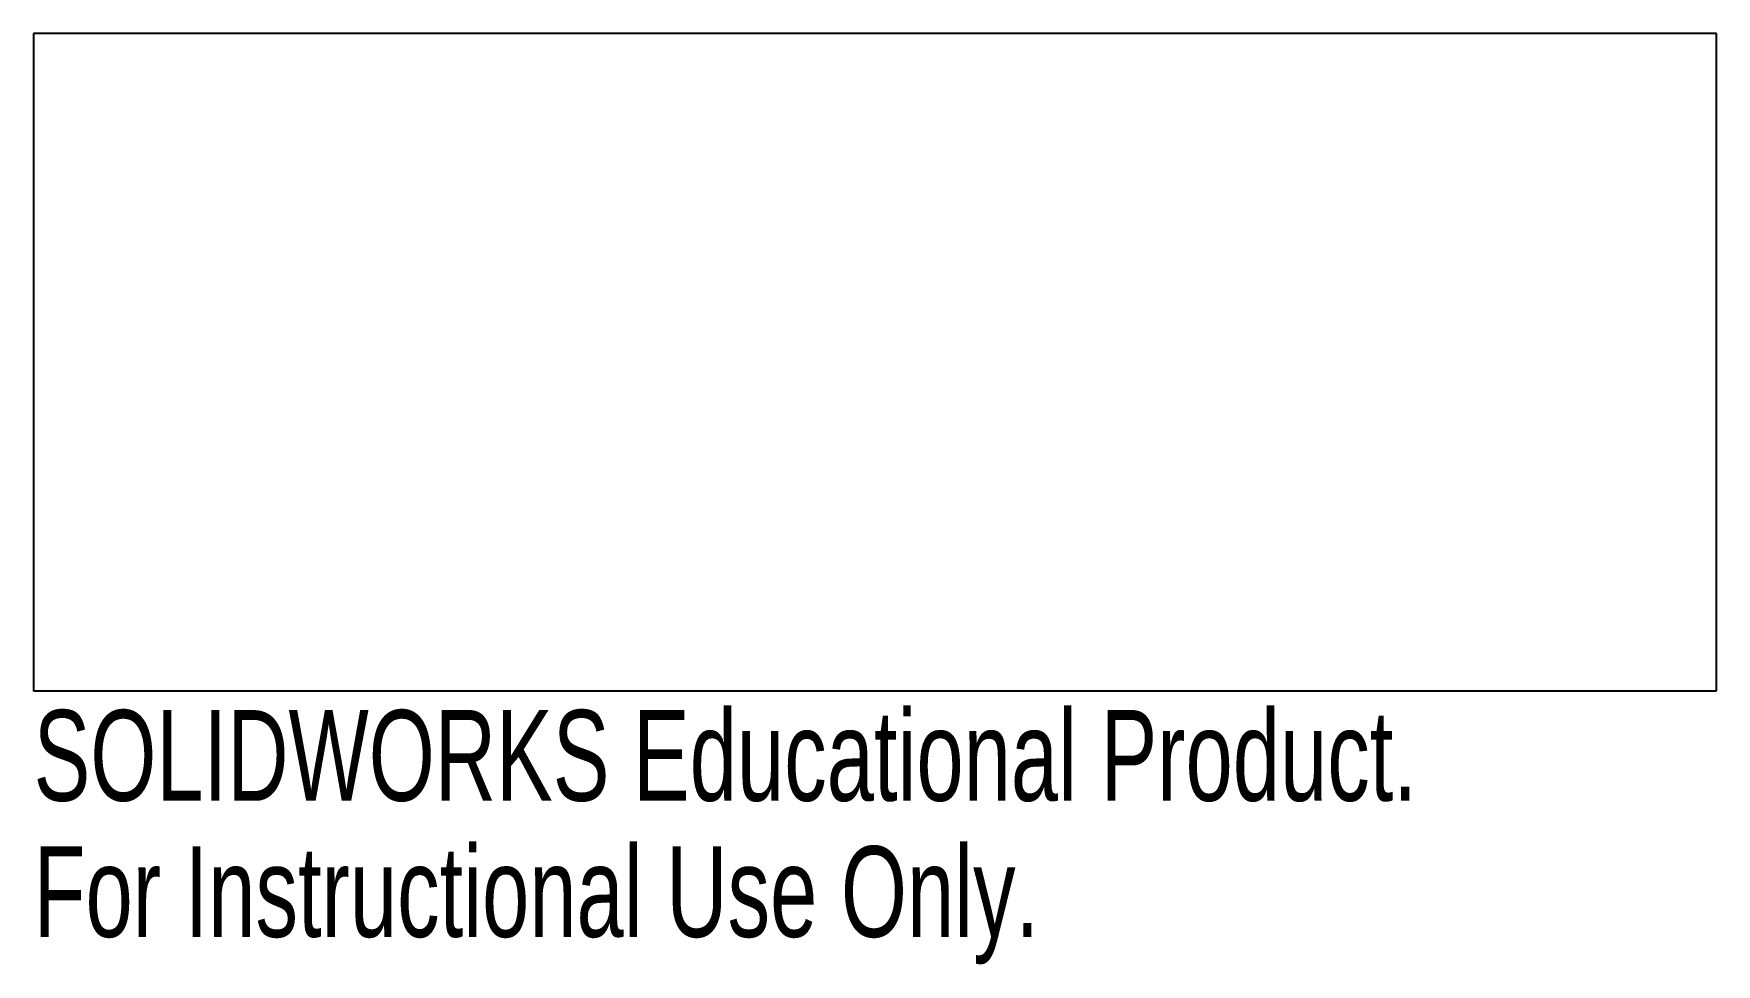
# Model space of a CAD drawing. Header units: millimetres. Extents: x -44.8 to 44.8, y -32.1 to 17.5.
import ezdxf

# ---------------------------------------------------------------- set-up
doc = ezdxf.new("R2010")
doc.units = ezdxf.units.MM
doc.styles.add('SLDTEXTSTYLE0', font='TXT', dxfattribs={"width": 0.7})

msp = doc.modelspace()

# ---------------------------------------------------------------- linework, layer by layer
at = {"color": 7, "linetype": 'Continuous', "lineweight": 25}
for p, q in [((44.815, 17.5), (-44.815, 17.5)), ((-44.815, 17.5), (-44.815, -17.5)), ((44.815, -17.5), (44.815, 17.5)), ((-44.815, -17.5), (44.815, -17.5))]:
    msp.add_line(p, q, dxfattribs=at)

# ---------------------------------------------------------------- texts
at = {"color": 7, "linetype": 'Continuous', "char_height": 4.83362, "attachment_point": 1, "style": 'SLDTEXTSTYLE0'}
for s, insert in [('SOLIDWORKS Educational Product.', (-44.815, -18.52)), ('For Instructional Use Only.', (-44.815, -25.77))]:
    msp.add_mtext(s, dxfattribs=dict(at, insert=insert))

doc.saveas('drawing.dxf')
